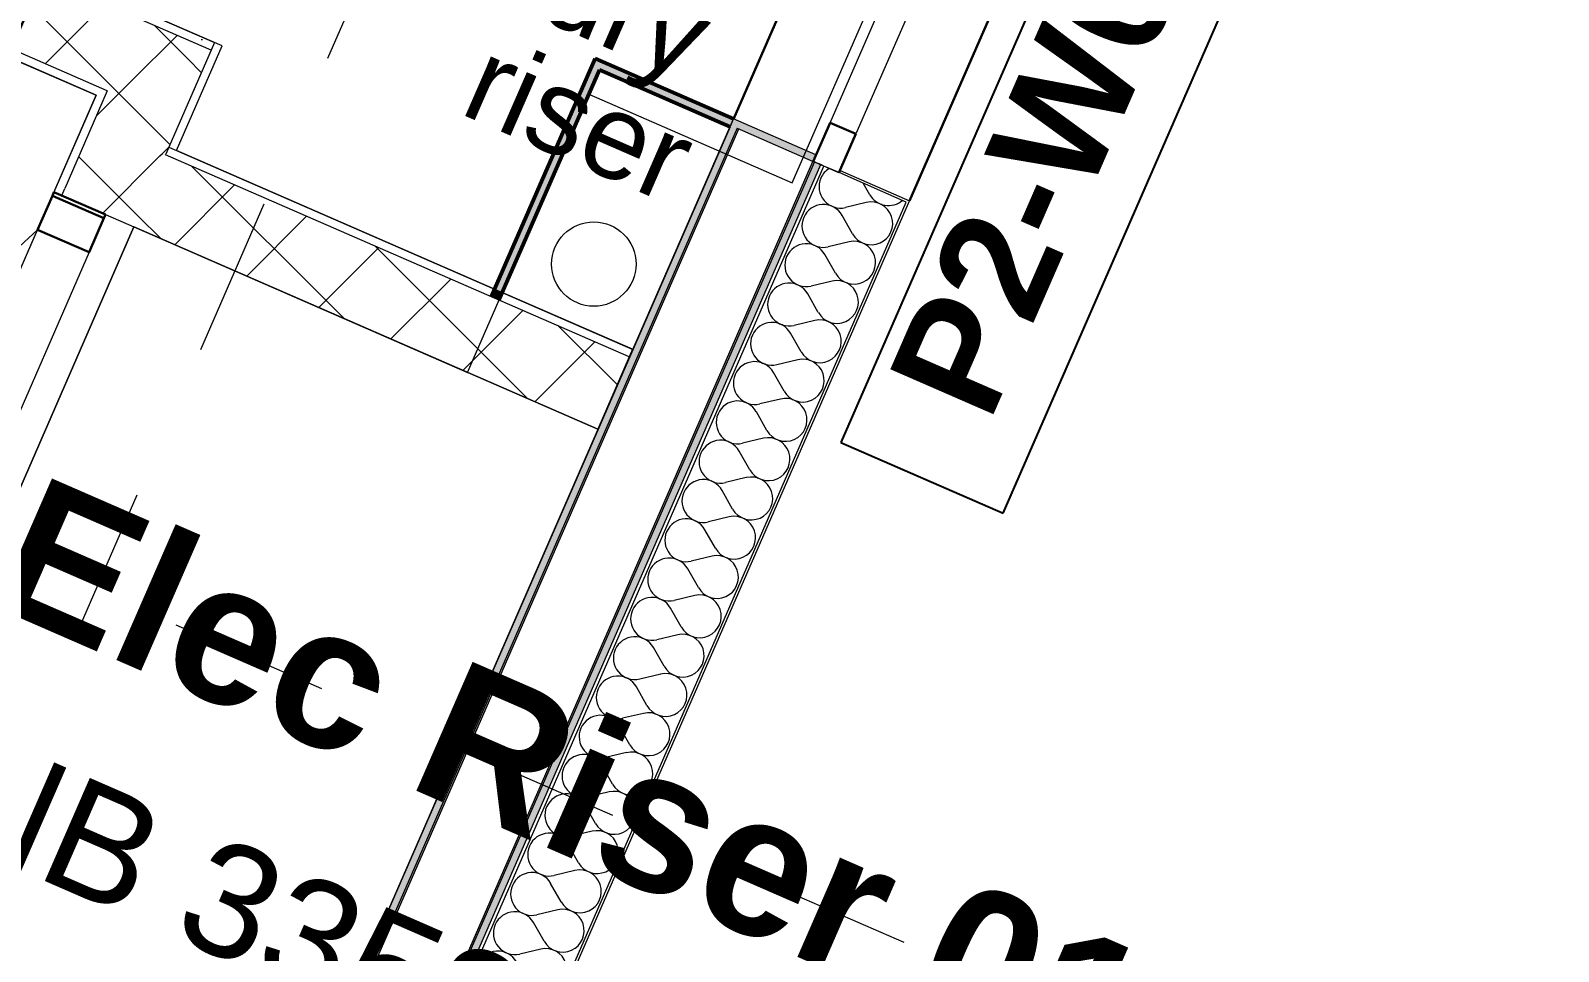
# Model space of a CAD drawing. Header units: millimetres. Extents: x -50172 to 162135, y -142603 to 4572.
# Drawn here: x 17584 to 20299, y -40409 to -38772 of the extents above; entities that cross this region are included whole.
import ezdxf
from ezdxf.enums import TextEntityAlignment as Align

# ---------------------------------------------------------------- set-up
doc = ezdxf.new("R2010")
doc.units = ezdxf.units.MM
doc.header["$MEASUREMENT"] = 0
doc.linetypes.add('Dashed', pattern=[564.444447, 282.222223, -282.222223])
doc.linetypes.add('Double Dashed', pattern=[1093.611073, 529.166651, -211.666656, 141.111112, -211.666656])
for name, color, linetype in [('A-25-M_Wall_Int', 7, 'Continuous'), ('A-95-MC_Marker_Section_P2.Marker', 7, 'Continuous'), ('New_A-05-M_Gross_Int_Circulation', 7, 'Continuous'), ('New_A-05-M_Gross_Int_Plant', 7, 'Continuous'), ('New_A-15-MG_Structural_Grid_Phase_2', 7, 'Continuous'), ('New_A-20-M_Floor_Slab', 7, 'Continuous'), ('New_A-25-M_Wall_Ext', 7, 'Continuous'), ('New_A-25-M_Wall_Int', 7, 'Continuous'), ('New_ArchiCAD Doors', 7, 'Continuous'), ('New_ArchiCAD Window Markers', 7, 'Continuous'), ('New_ArchiCAD Windows', 7, 'Continuous')]:
    doc.layers.add(name, color=color, linetype=linetype)
for name, color, linetype, lineweight in [('A-25-M_Wall_Int_Pen_No__1', 7, 'Continuous', 13), ('A-95-MC_Marker_Section_P2.Marker_Pen_No__1', 7, 'Continuous', 13), ('New_A-20-M_Floor_Slab_Pen_No__89', 8, 'Continuous', 20), ('New_A-20-M_Roof_Pen_No__1', 7, 'Continuous', 13), ('New_A-25-M_Wall_Ext_Pen_No__1', 7, 'Continuous', 13), ('New_A-25-M_Wall_Int_Pen_No__1', 7, 'Continuous', 13), ('New_A-95-P_Text_1_50_GA_Pen_No__1', 7, 'Continuous', 13), ('New_ArchiCAD Doors_Pen_No__1', 7, 'Continuous', 13), ('New_ArchiCAD Window Markers_Pen_No__1', 7, 'Continuous', 13), ('New_ArchiCAD Window Markers_Pen_No__5', 7, 'Continuous', 25), ('New_ArchiCAD Windows_Pen_No__1', 7, 'Continuous', 13), ('New_ArchiCAD Windows_Pen_No__83', 8, 'Continuous', 20), ('New_ArchiCAD Zone Stamps_Pen_No__6', 7, 'Continuous', 35), ('New_ArchiCAD Zone Stamps_Pen_No__9', 7, 'Continuous', 13)]:
    doc.layers.add(name, color=color, linetype=linetype, lineweight=lineweight)
for name, color, linetype, lineweight, true_color in [('A-25-M_Wall_Int_Pen_No__107', 7, 'Continuous', 15, 0xa6a6a6), ('New_A-05-M_Gross_Int_Circulation_Pen_No__74', 7, 'Continuous', 20, 0x606060), ('New_A-05-M_Gross_Int_Plant_Pen_No__74', 7, 'Continuous', 20, 0x606060), ('New_A-15-MG_Structural_Grid_Phase_2_Pen_No__222', 7, 'Continuous', 13, 0x65af33), ('New_A-25-M_Wall_Ext_Pen_No__107', 7, 'Continuous', 15, 0xa6a6a6), ('New_A-25-M_Wall_Int_Pen_No__107', 7, 'Continuous', 15, 0xa6a6a6), ('New_A-25-M_Wall_Int_Pen_No__27', 7, 'Continuous', 50, 0x2a2a2a), ('New_ArchiCAD Doors_Pen_No__43', 7, 'Continuous', 30, 0x444444), ('New_ArchiCAD Doors_Pen_No__63', 7, 'Continuous', 20, 0x606060), ('New_ArchiCAD Windows_Pen_No__23', 7, 'Continuous', 30, 0x2a2a2a), ('New_ArchiCAD Windows_Pen_No__43', 7, 'Continuous', 30, 0x444444)]:
    doc.layers.add(name, color=color, linetype=linetype, lineweight=lineweight, true_color=true_color)
doc.styles.add('GENERATED_STYLE_1', font='')
doc.styles.add('GENERATED_STYLE_3', font='')
doc.styles.add('GENERATED_STYLE_4', font='')
doc.styles.get('GENERATED_STYLE_1').set_extended_font_data('Arial', bold=True)
doc.styles.get('GENERATED_STYLE_3').set_extended_font_data('Arial')
doc.styles.get('GENERATED_STYLE_4').set_extended_font_data('Swis721 BT')
pattern_1 = [(0, (0, 0), (0, 173.2051), [0, -100]), (0, (50, 86.6), (0, 173.2051), [0, -100])]
pattern_2 = [(156.44217, (0, 0), (69.22564, 158.7697), [0, -100]), (156.44217, (-80.45, -59.4), (69.22564, 158.7697), [0, -100])]
pattern_3 = [(45, (0, 0), (-91.92388, 91.92388), []), (135, (0, 0), (91.92388, 91.92388), [])]
pattern_4 = [(156.4404, (0, 0), (69.2305, 158.76755), [0, -100]), (156.4404, (-80.45, -59.4), (69.2305, 158.76755), [0, -100])]
pattern_5 = [(246.4523, (0, 0), (-158.7819, 69.1975), [0, -100]), (246.4523, (59.42, -80.44), (-158.7819, 69.1975), [0, -100])]

# ---------------------------------------------------------------- blocks, each defined once
blk = doc.blocks.new('M&P Kitchen _ Print_INB 3350_4_1', base_point=(15531.6, -42268.2))
at = {"layer": 'New_A-05-M_Gross_Int_Circulation_Pen_No__74', "linetype": 'Continuous'}
for p, q in [((17700.9, -38886.7), (15926.1, -38112.8)), ((16722.9, -41129.5), (17700.9, -38886.7))]:
    blk.add_line(p, q, dxfattribs=at)
at = {"layer": 'New_ArchiCAD Zone Stamps_Pen_No__6'}
for tag, height, style, p in [('ROOM_NAME', 250, 'GENERATED_STYLE_1', (14535.8, -40637.5)), ('zoneNameLine2', 250, 'GENERATED_STYLE_1', (14347.4, -41069.6)), ('ROOM_NUMBER', 200, 'GENERATED_STYLE_3', (14158.9, -41490.3)), ('measuredAreaCode', 200, 'GENERATED_STYLE_3', (14001.9, -41850.5)), ('DUMMY_649', 200, 'GENERATED_STYLE_3', (14309.3, -41984.5)), ('DUMMY_650', 200, 'GENERATED_STYLE_3', (14798.6, -42197.9)), ('DUMMY_651', 133.3, 'GENERATED_STYLE_3', (15077.9, -42304.4))]:
    blk.add_attdef(tag, text='', height=height, rotation=336.4404, dxfattribs=dict(at, style=style)).set_placement(p, align=Align.TOP_LEFT)
blk = doc.blocks.new('Stair 05 lobby_INB 3354_7_1', base_point=(17636.5, -38036.4))
at = {"layer": 'New_A-05-M_Gross_Int_Circulation_Pen_No__74', "linetype": 'Continuous'}
for p, q in [((18835.3, -38924.3), (19446.2, -37523.3)), ((16147.5, -38024), (17910.9, -38792.9)), ((17910.9, -38792.9), (17829.9, -38978.8)), ((18654.7, -39338.4), (18835.3, -38924.3)), ((17829.9, -38978.8), (18654.7, -39338.4))]:
    blk.add_line(p, q, dxfattribs=at)
at = {"layer": 'New_ArchiCAD Zone Stamps_Pen_No__9'}
for tag, height, style, p in [('ROOM_NAME', 250, 'GENERATED_STYLE_1', (17065.3, -36590.9)), ('zoneNameLine2', 250, 'GENERATED_STYLE_1', (16876.9, -37023)), ('ROOM_NUMBER', 200, 'GENERATED_STYLE_3', (16688.4, -37443.7)), ('measuredAreaCode', 200, 'GENERATED_STYLE_3', (16531.4, -37803.8)), ('DUMMY_649', 200, 'GENERATED_STYLE_3', (16838.8, -37937.9)), ('DUMMY_650', 200, 'GENERATED_STYLE_3', (17188.3, -38090.3)), ('DUMMY_651', 133.3, 'GENERATED_STYLE_3', (17467.6, -38196.8))]:
    blk.add_attdef(tag, text='', height=height, rotation=336.4404, dxfattribs=dict(at, style=style)).set_placement(p, align=Align.TOP_LEFT)
blk = doc.blocks.new('Elec Riser 01_INB 3353_9_1', base_point=(18214.3, -40765.2))
at = {"layer": 'New_A-05-M_Gross_Int_Plant_Pen_No__74', "linetype": 'Continuous'}
for p, q in [((17767.9, -39120.9), (16926.9, -41049.4)), ((18592, -39480.2), (17767.9, -39120.9)), ((17751.8, -41409.1), (18624.3, -39408.2)), ((18623.5, -39407.8), (18592, -39480.2)), ((18624.3, -39408.2), (18623.5, -39407.8))]:
    blk.add_line(p, q, dxfattribs=at)
at = {"layer": 'New_ArchiCAD Zone Stamps_Pen_No__9'}
for tag, height, style, p in [('ROOM_NAME', 250, 'GENERATED_STYLE_1', (17600.9, -39558.5)), ('ROOM_NUMBER', 200, 'GENERATED_STYLE_3', (17412.5, -39979.2)), ('measuredAreaCode', 200, 'GENERATED_STYLE_3', (17255.5, -40339.3)), ('DUMMY_649', 200, 'GENERATED_STYLE_3', (17562.9, -40473.3)), ('DUMMY_650', 200, 'GENERATED_STYLE_3', (17912.4, -40625.7)), ('DUMMY_651', 133.3, 'GENERATED_STYLE_3', (18191.7, -40732.3))]:
    blk.add_attdef(tag, text='', height=height, rotation=336.4404, dxfattribs=dict(at, style=style)).set_placement(p, align=Align.TOP_LEFT)
blk = doc.blocks.new('Slab_1_1', base_point=(-21949.4, -20986.7))
at = {"layer": 'New_A-20-M_Floor_Slab_Pen_No__89', "linetype": 'Continuous', "flags": 128}
blk.add_lwpolyline([(-4347.2, -46496.1), (12486.7, -53836.5), (17939.8, -41330.7), (16985.7, -40914.7), (17767.9, -39120.8), (18360.6, -39379.3), (18576.1, -38885), (18937.5, -39042.6), (20222.1, -36096.6), (17371, -34853.4), (19341.1, -30335.3), (2041.7, -22791.9)], dxfattribs=at)
blk = doc.blocks.new('*X239')
at = {"layer": 'New_A-25-M_Wall_Ext_Pen_No__107', "linetype": 'Continuous'}
for p, q in [((19075.4, -39063.5), (19063.8, -39043.1)), ((19069.3, -39077.5), (19032.2, -39086.2)), ((19044.9, -39133.3), (19026.1, -39100.2)), ((19038.9, -39147.3), (19001.8, -39156.1)), ((19014.5, -39203.2), (18995.7, -39170)), ((19008.4, -39217.1), (18971.3, -39225.9)), ((18984, -39273), (18965.2, -39239.9)), ((18953.6, -39342.8), (18934.8, -39309.7)), ((18977.9, -39287), (18940.9, -39295.7)), ((18947.5, -39356.8), (18910.4, -39365.6)), ((18923.1, -39412.7), (18904.3, -39379.6)), ((18917, -39426.7), (18880, -39435.4)), ((18892.7, -39482.5), (18873.9, -39449.4)), ((18886.6, -39496.5), (18849.5, -39505.3)), ((18862.2, -39552.4), (18843.4, -39519.2)), ((18856.1, -39566.3), (18819.1, -39575.1)), ((18831.8, -39622.2), (18813, -39589.1)), ((18825.7, -39636.2), (18788.6, -39644.9)), ((18801.3, -39692), (18782.5, -39658.9)), ((18795.2, -39706), (18758.2, -39714.8)), ((18770.9, -39761.9), (18752.1, -39728.7)), ((18740.4, -39831.7), (18721.6, -39798.6)), ((18764.8, -39775.8), (18727.7, -39784.6)), ((18734.3, -39845.7), (18697.2, -39854.5)), ((18710, -39901.6), (18691.2, -39868.4)), ((18703.9, -39915.5), (18666.8, -39924.3)), ((18679.5, -39971.4), (18660.7, -39938.3)), ((18673.4, -39985.4), (18636.3, -39994.1)), ((18649, -40041.2), (18630.2, -40008.1)), ((18643, -40055.2), (18605.9, -40064)), ((18618.6, -40111.1), (18599.8, -40077.9)), ((18612.5, -40125), (18575.4, -40133.8)), ((18588.1, -40180.9), (18569.3, -40147.8)), ((18582.1, -40194.9), (18545, -40203.7)), ((18557.7, -40250.8), (18538.9, -40217.6)), ((18527.2, -40320.6), (18508.4, -40287.5)), ((18551.6, -40264.7), (18514.5, -40273.5)), ((18521.1, -40334.6), (18484.1, -40343.3)), ((18496.8, -40390.4), (18478, -40357.3)), ((18490.7, -40404.4), (18453.6, -40413.2))]:
    blk.add_line(p, q, dxfattribs=at)
for centre, start, end in [((19023.5, -39049.2), 156.4404, 283.3103), ((19023.5, -39049.2), 121.7898, 156.4404), ((19108.5, -39044.7), 209.5705, 310.8821), ((18993, -39119), 29.5705, 156.4404), ((19078.1, -39114.5), 209.5705, 103.3103), ((18993, -39119), 156.4404, 283.3103), ((19047.6, -39184.4), 209.5705, 103.3103), ((18962.6, -39188.8), 156.4404, 283.3103), ((18962.6, -39188.8), 29.5705, 156.4404), ((18932.1, -39258.7), 29.5705, 156.4404), ((19017.2, -39254.2), 209.5705, 103.3103), ((18932.1, -39258.7), 156.4404, 283.3103), ((18901.7, -39328.5), 29.5705, 156.4404), ((18986.7, -39324), 209.5705, 103.3103), ((18901.7, -39328.5), 156.4404, 283.3103), ((18871.2, -39398.3), 29.5705, 156.4404), ((18956.3, -39393.9), 209.5705, 103.3103), ((18871.2, -39398.3), 156.4404, 283.3103), ((18840.7, -39468.2), 29.5705, 156.4404), ((18925.8, -39463.7), 209.5705, 103.3103), ((18840.7, -39468.2), 156.4404, 283.3103), ((18810.3, -39538), 29.5705, 156.4404), ((18895.4, -39533.6), 209.5705, 103.3103), ((18810.3, -39538), 156.4404, 283.3103), ((18779.8, -39607.9), 29.5705, 156.4404), ((18864.9, -39603.4), 209.5705, 103.3103), ((18779.8, -39607.9), 156.4404, 283.3103), ((18834.4, -39673.2), 209.5705, 103.3103), ((18749.4, -39677.7), 156.4404, 283.3103), ((18749.4, -39677.7), 29.5705, 156.4404), ((18718.9, -39747.5), 29.5705, 156.4404), ((18804, -39743.1), 209.5705, 103.3103), ((18718.9, -39747.5), 156.4404, 283.3103), ((18688.5, -39817.4), 29.5705, 156.4404), ((18773.5, -39812.9), 209.5705, 103.3103), ((18688.5, -39817.4), 156.4404, 283.3103), ((18658, -39887.2), 29.5705, 156.4404), ((18743.1, -39882.8), 209.5705, 103.3103), ((18658, -39887.2), 156.4404, 283.3103), ((18627.6, -39957.1), 29.5705, 156.4404), ((18712.6, -39952.6), 209.5705, 103.3103), ((18627.6, -39957.1), 156.4404, 283.3103), ((18597.1, -40026.9), 29.5705, 156.4404), ((18682.2, -40022.4), 209.5705, 103.3103), ((18597.1, -40026.9), 156.4404, 283.3103), ((18566.7, -40096.7), 29.5705, 156.4404), ((18651.7, -40092.3), 209.5705, 103.3103), ((18566.7, -40096.7), 156.4404, 283.3103), ((18621.3, -40162.1), 209.5705, 103.3103), ((18536.2, -40166.6), 156.4404, 283.3103), ((18536.2, -40166.6), 29.5705, 156.4404), ((18505.8, -40236.4), 29.5705, 156.4404), ((18590.8, -40232), 209.5705, 103.3103), ((18505.8, -40236.4), 156.4404, 283.3103), ((18475.3, -40306.3), 29.5705, 156.4404), ((18560.4, -40301.8), 209.5705, 103.3103), ((18475.3, -40306.3), 156.4404, 283.3103), ((18444.8, -40376.1), 29.5705, 156.4404), ((18529.9, -40371.6), 209.5705, 103.3103), ((18444.8, -40376.1), 156.4404, 283.3103), ((18414.4, -40445.9), 29.5705, 156.4404), ((18499.5, -40441.5), 209.5705, 103.3103)]:
    blk.add_arc(centre, 38.1, start, end, dxfattribs=at)
blk = doc.blocks.new('Window 19')
at = {"layer": 'New_ArchiCAD Windows_Pen_No__1', "linetype": 'Continuous'}
for p, q in [((-400, 0), (-400, -29.5)), ((400, 0), (400, -29.5)), ((-400, -29.5), (-400, -35.5)), ((-400, -35.5), (-400, -47.5)), ((-400, -47.5), (-400, -50)), ((400, -29.5), (400, -35.5)), ((400, -35.5), (400, -47.5)), ((400, -47.5), (400, -50))]:
    blk.add_line(p, q, dxfattribs=at)
at = {"layer": 'New_ArchiCAD Windows_Pen_No__23', "linetype": 'Continuous'}
for p, q in [((-395.5, 135), (395.5, 135)), ((-387.5, -210), (387.5, -210))]:
    blk.add_line(p, q, dxfattribs=at)
at = {"layer": 'New_ArchiCAD Windows_Pen_No__43', "linetype": 'Continuous'}
for p, q in [((-400, 0), (-325, 0)), ((-325, 0), (-325, -50)), ((325, -50), (325, 0)), ((325, 0), (400, 0)), ((-325, -50), (-400, -50)), ((400, -50), (325, -50))]:
    blk.add_line(p, q, dxfattribs=at)
at = {"layer": 'New_ArchiCAD Windows_Pen_No__83', "linetype": 'Continuous'}
for p, q in [((-325, 0), (325, 0)), ((325, -50), (-325, -50))]:
    blk.add_line(p, q, dxfattribs=at)
blk = doc.blocks.new('Window Stamp 18_4')
at = {"layer": 'New_ArchiCAD Window Markers_Pen_No__5', "linetype": 'Continuous'}
for p, q in [((838.5, -405), (-838.5, -405)), ((-838.5, -405), (-838.5, -719.3)), ((-838.5, -719.3), (838.5, -719.3)), ((-838.5, -719.3), (838.5, -719.3))]:
    blk.add_line(p, q, dxfattribs=at)
at = {"layer": 'New_ArchiCAD Window Markers_Pen_No__1', "style": 'GENERATED_STYLE_1'}
blk.add_attdef('AC_WIDO_ID', text='', height=200, dxfattribs=at).set_placement((-762.3, -654.1), align=Align.BOTTOM_LEFT)
blk = doc.blocks.new('Wall_4_1', base_point=(12413.8, -53650.9))
at = {"layer": 'New_A-25-M_Wall_Ext_Pen_No__107', "linetype": 'Continuous'}
for points in [[(18833.3, -38928.9), (18828.3, -38940.4), (18839.7, -38945.4), (18974.9, -39004.4), (18979.9, -38992.9)], [(17644.8, -41654.4), (17656.3, -41659.4), (18839.7, -38945.4), (18828.3, -38940.4)], [(18977.2, -39005.4), (17793.8, -41719.3), (17804.8, -41724.1), (18988.2, -39010.1)]]:
    blk.add_hatch(color=256, dxfattribs=at).paths.add_polyline_path(points)
at = {"layer": 'New_A-25-M_Wall_Ext_Pen_No__107', "linetype": 'Continuous', "lineweight": 0, "true_color": 0x535353}
for points in [[(18839.7, -38945.4), (17656.3, -41659.4), (17659, -41660.6), (18842.5, -38946.6)], [(17791, -41718.1), (17791.5, -41718.3), (17793.8, -41719.3), (18977.2, -39005.4), (18974.9, -39004.4), (18974.5, -39004.2)]]:
    blk.add_hatch(color=251, dxfattribs=at).paths.add_polyline_path(points)
at = {"layer": 'New_A-25-M_Wall_Ext_Pen_No__107', "linetype": 'Continuous'}
h = blk.add_hatch(dxfattribs=at)
h.set_pattern_fill('Plaster_0001', color=256, style=0, pattern_type=2)
h.set_pattern_definition(pattern_1)
h.paths.add_polyline_path([(19144.5, -39078.3), (19146.3, -39074.2), (19022.6, -39020.2), (19020.8, -39024.3), (19140.4, -39076.5)])
h = blk.add_hatch(dxfattribs=at)
h.set_pattern_fill('Plaster_0001', color=256, style=0, pattern_type=2)
h.set_pattern_definition(pattern_1)
h.paths.add_polyline_path([(17956.9, -41790.5), (17961.1, -41792.3), (19144.5, -39078.3), (19140.4, -39076.5)])
at = {"layer": 'New_A-25-M_Wall_Ext_Pen_No__1', "linetype": 'Continuous'}
for p, q in [((18828.3, -38940.4), (18833.3, -38928.9)), ((18979.9, -38992.9), (18833.3, -38928.9)), ((18839.7, -38945.4), (17656.3, -41659.4)), ((17659, -41660.6), (18842.5, -38946.6)), ((18839.7, -38945.4), (18974.9, -39004.4)), ((17791, -41718.1), (18974.5, -39004.2)), ((17793.8, -41719.3), (18977.2, -39005.4)), ((17804.8, -41724.1), (18988.2, -39010.1)), ((17810.3, -41726.5), (18993.7, -39012.5)), ((18974.9, -39004.4), (18979.9, -38992.9)), ((18977.2, -39005.4), (18974.9, -39004.4)), ((18988.2, -39010.1), (18977.2, -39005.4)), ((18993.7, -39012.5), (18988.2, -39010.1)), ((19020.8, -39024.3), (18993.7, -39012.5)), ((19020.8, -39024.3), (19022.6, -39020.2)), ((19140.4, -39076.5), (19020.8, -39024.3)), ((19022.6, -39020.2), (19146.3, -39074.2)), ((17956.9, -41790.5), (19140.4, -39076.5)), ((19144.5, -39078.3), (19146.3, -39074.2))]:
    blk.add_line(p, q, dxfattribs=at)
at = {"layer": 'New_A-25-M_Wall_Ext_Pen_No__1', "linetype": 'Continuous', "flags": 128}
for points in [[(18827.3, -38942.7), (17644.8, -41654.4)], [(17961.1, -41792.3), (19144.5, -39078.3)]]:
    blk.add_lwpolyline(points, dxfattribs=at)
at = {"layer": 'New_A-25-M_Wall_Ext', "color": 250, "lineweight": 50, "true_color": 0x2a2a2a}
blk.add_blockref('*X239', (0, 0), dxfattribs=at)
at = {"layer": 'New_ArchiCAD Window Markers'}
ref = blk.add_blockref('Window Stamp 18_4', (18988.1, -38573.7), dxfattribs=dict(at, rotation=66.44041158399308))
ref.add_attrib('AC_WIDO_ID', 'P2-W03.030', dxfattribs={"layer": 'New_ArchiCAD Window Markers_Pen_No__1', "color": 7, "height": 200, "rotation": 66.4404, "style": 'GENERATED_STYLE_1'}).set_placement((19342.8, -39494.8), align=Align.BOTTOM_LEFT)
at = {"layer": 'New_ArchiCAD Windows', "color": 251, "linetype": 'Continuous', "lineweight": 20, "true_color": 0x606060, "zscale": 1000, "rotation": 246.4404115839931}
blk.add_blockref('Window 19', (19180.6, -38657.7), dxfattribs=at)
blk = doc.blocks.new('Double Door Asymmetric 19_3')
at = {"layer": 'New_ArchiCAD Doors_Pen_No__1', "linetype": 'Continuous'}
for p, q in [((-755, -15), (-755, 0)), ((755, -15), (755, 0)), ((-755, -155), (-755, -15)), ((755, -155), (755, -15)), ((-755, -170), (-755, -155)), ((755, -170), (755, -155))]:
    blk.add_line(p, q, dxfattribs=at)
at = {"layer": 'New_ArchiCAD Doors_Pen_No__43', "linetype": 'Continuous'}
for p, q in [((-748, 0), (-755, 0)), ((-755, 0), (-755, -170)), ((-682, 0), (-748, 0)), ((-748, 0), (-748, -170)), ((-682, -170), (-682, 0)), ((748, 0), (682, 0)), ((682, 0), (682, -170)), ((748, 0), (755, 0)), ((748, -170), (748, 0)), ((755, 0), (755, -170)), ((-748, -170), (-755, -170)), ((-748, -170), (-682, -170)), ((682, -170), (748, -170)), ((748, -170), (755, -170))]:
    blk.add_line(p, q, dxfattribs=at)
at = {"layer": 'New_ArchiCAD Doors_Pen_No__63', "linetype": 'Continuous'}
for p, q in [((682, 0), (682, 934)), ((-682, 0), (-682, 430))]:
    blk.add_line(p, q, dxfattribs=at)
for centre, radius, start, end in [((682, 0), 934, 90, 180), ((-682, 0), 430, 0, 90)]:
    blk.add_arc(centre, radius, start, end, dxfattribs=at)
blk = doc.blocks.new('Wall_46_1', base_point=(17856.7, -38954.7))
at = {"layer": 'New_A-25-M_Wall_Int_Pen_No__107', "linetype": 'Continuous'}
h = blk.add_hatch(dxfattribs=at)
h.set_pattern_fill('Concrete_Block_0001', color=256, style=0, pattern_type=2)
h.set_pattern_definition(pattern_3)
h.paths.add_polyline_path([(17549.9, -38804.5), (17720.6, -38879), (17904.9, -38806.6), (17605.9, -38676.2)])
h = blk.add_hatch(dxfattribs=at)
h.set_pattern_fill('Plaster_0001', color=256, style=0, pattern_type=2)
h.set_pattern_definition(pattern_2)
h.paths.add_polyline_path([(17611.9, -38662.5), (17605.9, -38676.2), (17904.9, -38806.6), (17924.6, -38798.8)])
h = blk.add_hatch(dxfattribs=at)
h.set_pattern_fill('Plaster_0001', color=256, style=0, pattern_type=2)
h.set_pattern_definition(pattern_2)
h.paths.add_polyline_path([(17543.9, -38818.3), (17700.9, -38886.7), (17720.6, -38879), (17549.9, -38804.5)])
at = {"layer": 'New_A-25-M_Wall_Int_Pen_No__1', "linetype": 'Continuous'}
for p, q in [((17904.9, -38806.6), (17605.9, -38676.2)), ((17720.6, -38879), (17549.9, -38804.5))]:
    blk.add_line(p, q, dxfattribs=at)
at = {"layer": 'New_A-25-M_Wall_Int_Pen_No__1', "linetype": 'Continuous', "flags": 128}
for points in [[(17924.6, -38798.8), (17611.9, -38662.5)], [(17543.9, -38818.3), (17700.9, -38886.7)]]:
    blk.add_lwpolyline(points, dxfattribs=at)
at = {"layer": 'New_ArchiCAD Doors', "color": 251, "linetype": 'Continuous', "lineweight": 20, "true_color": 0x606060, "xscale": -1, "zscale": 1000, "rotation": 336.4421741458405}
blk.add_blockref('Double Door Asymmetric 19_3', (16919.8, -38360.7), dxfattribs=at)
blk = doc.blocks.new('Double Door 19_2')
at = {"layer": 'New_ArchiCAD Doors_Pen_No__1', "linetype": 'Continuous'}
for p, q in [((-887.5, -15), (-887.5, 0)), ((887.5, -15), (887.5, 0)), ((-887.5, -18), (-887.5, -15)), ((-887.5, -38), (-887.5, -18)), ((887.5, -18), (887.5, -15)), ((887.5, -38), (887.5, -18)), ((-887.5, -63), (-887.5, -38)), ((887.5, -63), (887.5, -38)), ((-887.5, -82), (-887.5, -63)), ((887.5, -82), (887.5, -63)), ((-887.5, -85), (-887.5, -82)), ((-887.5, -100), (-887.5, -85)), ((887.5, -85), (887.5, -82)), ((887.5, -100), (887.5, -85))]:
    blk.add_line(p, q, dxfattribs=at)
at = {"layer": 'New_ArchiCAD Doors_Pen_No__43', "linetype": 'Continuous'}
for p, q in [((-880.5, 0), (-887.5, 0)), ((-887.5, 0), (-887.5, -100)), ((-814.5, 0), (-880.5, 0)), ((-880.5, 0), (-880.5, -100)), ((-814.5, -100), (-814.5, 0)), ((880.5, 0), (814.5, 0)), ((814.5, 0), (814.5, -100)), ((880.5, 0), (887.5, 0)), ((880.5, -100), (880.5, 0)), ((887.5, 0), (887.5, -100)), ((-880.5, -100), (-887.5, -100)), ((-880.5, -100), (-814.5, -100)), ((814.5, -100), (880.5, -100)), ((880.5, -100), (887.5, -100))]:
    blk.add_line(p, q, dxfattribs=at)
at = {"layer": 'New_ArchiCAD Doors_Pen_No__63', "linetype": 'Continuous'}
for p, q in [((-814.5, 0), (-69.3, 328.8)), ((814.5, 0), (69.3, 328.8)), ((814.5, 0), (-814.5, 0)), ((-814.5, -100), (814.5, -100))]:
    blk.add_line(p, q, dxfattribs=at)
for centre, start, end in [((-814.5, 0), 0, 23.8122), ((814.5, 0), 156.1878, 180)]:
    blk.add_arc(centre, 814.5, start, end, dxfattribs=at)
blk = doc.blocks.new('Wall_50_1', base_point=(16876.5, -41027.4))
at = {"layer": 'New_A-25-M_Wall_Int_Pen_No__1', "linetype": 'Continuous'}
for p, q in [((17639.6, -39064.9), (17625.8, -39058.9)), ((17642.3, -39066.1), (17639.6, -39064.9)), ((17660.7, -39074.1), (17642.3, -39066.1)), ((17683.6, -39084.1), (17660.7, -39074.1)), ((17701, -39091.7), (17683.6, -39084.1)), ((17703.7, -39092.9), (17701, -39091.7)), ((17717.5, -39098.9), (17703.7, -39092.9))]:
    blk.add_line(p, q, dxfattribs=at)
at = {"layer": 'New_ArchiCAD Doors', "color": 251, "linetype": 'Continuous', "lineweight": 20, "true_color": 0x606060, "xscale": -1, "zscale": 1000, "rotation": 66.44021548010863}
blk.add_blockref('Double Door 19_2', (17271.1, -39872.4), dxfattribs=at)
blk = doc.blocks.new('Wall_125_1', base_point=(17781.7, -39126.9))
at = {"layer": 'A-25-M_Wall_Int_Pen_No__107', "linetype": 'Continuous'}
h = blk.add_hatch(dxfattribs=at)
h.set_pattern_fill('Plaster_0001', color=256, style=0, pattern_type=2)
h.set_pattern_definition(pattern_5)
h.paths.add_polyline_path([(17823.9, -38992.5), (17837.6, -38998.5), (17843.6, -38984.8), (17824.4, -38991.3)])
h = blk.add_hatch(dxfattribs=at)
h.set_pattern_fill('Concrete_Block_0001', color=256, style=0, pattern_type=2)
h.set_pattern_definition(pattern_3)
h.paths.add_polyline_path([(17639.6, -39064.9), (17767.9, -39120.9), (17823.9, -38992.5), (17822.5, -38991.9), (17645.1, -39052.4)])
h = blk.add_hatch(dxfattribs=at)
h.set_pattern_fill('Concrete_Block_0001', color=256, style=0, pattern_type=2)
h.set_pattern_definition(pattern_3)
h.paths.add_polyline_path([(17824.4, -38991.3), (17822.5, -38991.9), (17823.9, -38992.5)])
h = blk.add_hatch(dxfattribs=at)
h.set_pattern_fill('Plaster_0001', color=256, style=0, pattern_type=2)
h.set_pattern_definition(pattern_5)
h.paths.add_polyline_path([(17625.9, -39058.9), (17639.6, -39064.9), (17645.1, -39052.4)])
at = {"layer": 'New_A-25-M_Wall_Int_Pen_No__107', "linetype": 'Continuous'}
h = blk.add_hatch(dxfattribs=at)
h.set_pattern_fill('Plaster_0001', color=256, style=0, pattern_type=2)
h.set_pattern_definition(pattern_4)
h.paths.add_polyline_path([(17837.6, -38998.5), (18402.8, -39245), (18408.8, -39231.2), (17843.6, -38984.8)])
h = blk.add_hatch(dxfattribs=at)
h.set_pattern_fill('Concrete_Block_0001', color=256, style=0, pattern_type=2)
h.set_pattern_definition(pattern_3)
h.paths.add_polyline_path([(17767.9, -39120.9), (18592, -39480.2), (18647.9, -39351.9), (17823.9, -38992.5)])
blk.add_hatch(color=256, dxfattribs=at).paths.add_polyline_path([(18402.8, -39245), (18416.5, -39251), (18422.5, -39237.2), (18408.8, -39231.2)])
h = blk.add_hatch(dxfattribs=at)
h.set_pattern_fill('Plaster_0001', color=256, style=0, pattern_type=2)
h.set_pattern_definition(pattern_4)
h.paths.add_polyline_path([(18416.5, -39251), (18647.9, -39351.9), (18653.9, -39338.1), (18422.5, -39237.2)])
at = {"layer": 'A-25-M_Wall_Int_Pen_No__1', "linetype": 'Continuous'}
for p, q in [((17823.9, -38992.5), (17824.4, -38991.3)), ((17639.6, -39064.9), (17645.1, -39052.4))]:
    blk.add_line(p, q, dxfattribs=at)
at = {"layer": 'New_A-25-M_Wall_Int_Pen_No__1', "linetype": 'Continuous'}
blk.add_line((18647.9, -39351.9), (17823.9, -38992.5), dxfattribs=at)
at = {"layer": 'New_A-25-M_Wall_Int_Pen_No__1', "linetype": 'Continuous', "flags": 128}
for points in [[(18408.8, -39231.2), (17843.6, -38984.8)], [(17625.9, -39058.9), (17639.6, -39064.9)], [(17639.6, -39064.9), (17767.9, -39120.9)], [(17767.9, -39120.9), (18592, -39480.2)], [(18653.9, -39338.1), (18422.5, -39237.2)], [(18653.9, -39338.1), (18647.9, -39351.9)], [(18647.9, -39351.9), (18592, -39480.2)]]:
    blk.add_lwpolyline(points, dxfattribs=at)
at = {"layer": 'New_A-25-M_Wall_Int_Pen_No__27', "linetype": 'Continuous'}
for p, q in [((18408.8, -39231.2), (18402.8, -39245)), ((18416.5, -39251), (18422.5, -39237.2))]:
    blk.add_line(p, q, dxfattribs=at)
blk = doc.blocks.new('Wall_201_1', base_point=(18360.6, -39379.3))
at = {"layer": 'New_A-25-M_Wall_Int_Pen_No__107', "linetype": 'Continuous'}
blk.add_hatch(color=256, dxfattribs=at).paths.add_polyline_path([(18422.5, -39237.2), (18595.1, -38841.5), (18587.4, -38821.7), (18408.8, -39231.2)])
at = {"layer": 'New_A-25-M_Wall_Int_Pen_No__27', "linetype": 'Continuous', "flags": 128}
for points in [[(18587.4, -38821.7), (18408.8, -39231.2)], [(18422.5, -39237.2), (18595.1, -38841.5)]]:
    blk.add_lwpolyline(points, dxfattribs=at)
blk = doc.blocks.new('Wall_202_1', base_point=(18595.1, -38841.5))
at = {"layer": 'New_A-25-M_Wall_Int_Pen_No__107', "linetype": 'Continuous'}
blk.add_hatch(color=256, dxfattribs=at).paths.add_polyline_path([(18595.1, -38841.5), (18827.3, -38942.7), (18833.3, -38928.9), (18587.4, -38821.7)])
at = {"layer": 'New_A-25-M_Wall_Int_Pen_No__27', "linetype": 'Continuous', "flags": 128}
for points in [[(18833.3, -38928.9), (18587.4, -38821.7)], [(18595.1, -38841.5), (18827.3, -38942.7)]]:
    blk.add_lwpolyline(points, dxfattribs=at)
blk = doc.blocks.new('Wall_239_1', base_point=(17856.7, -38954.7))
at = {"layer": 'A-25-M_Wall_Int_Pen_No__107', "linetype": 'Continuous'}
h = blk.add_hatch(dxfattribs=at)
h.set_pattern_fill('Concrete_Block_0001', color=256, style=0, pattern_type=2)
h.set_pattern_definition(pattern_3)
h.paths.add_polyline_path([(17822.5, -38991.9), (17824.4, -38991.3), (17904.9, -38806.6), (17720.6, -38879), (17695.5, -38936.6)])
h = blk.add_hatch(dxfattribs=at)
h.set_pattern_fill('Plaster_0001', color=256, style=0, pattern_type=2)
h.set_pattern_definition(pattern_5)
h.paths.add_polyline_path([(17843.6, -38984.8), (17924.6, -38798.8), (17904.9, -38806.6), (17829.9, -38978.8)])
h = blk.add_hatch(dxfattribs=at)
h.set_pattern_fill('Plaster_0001', color=256, style=0, pattern_type=2)
h.set_pattern_definition(pattern_5)
h.paths.add_polyline_path([(17700.9, -38886.7), (17625.9, -39058.9), (17645.1, -39052.4), (17720.6, -38879)])
h = blk.add_hatch(dxfattribs=at)
h.set_pattern_fill('Concrete_Block_0001', color=256, style=0, pattern_type=2)
h.set_pattern_definition(pattern_3)
h.paths.add_polyline_path([(17695.5, -38936.6), (17645.1, -39052.4), (17822.5, -38991.9)])
h = blk.add_hatch(dxfattribs=at)
h.set_pattern_fill('Plaster_0001', color=256, style=0, pattern_type=2)
h.set_pattern_definition(pattern_5)
h.paths.add_polyline_path([(17829.9, -38978.8), (17824.4, -38991.3), (17843.6, -38984.8)])
at = {"layer": 'A-25-M_Wall_Int_Pen_No__1', "linetype": 'Continuous'}
for p, q in [((17904.9, -38806.6), (17829.9, -38978.8)), ((17720.6, -38879), (17695.5, -38936.6)), ((17695.5, -38936.6), (17645.1, -39052.4)), ((17829.9, -38978.8), (17824.4, -38991.3))]:
    blk.add_line(p, q, dxfattribs=at)
at = {"layer": 'A-25-M_Wall_Int_Pen_No__1', "linetype": 'Continuous', "flags": 128}
for points in [[(17843.6, -38984.8), (17924.6, -38798.8)], [(17700.9, -38886.7), (17625.9, -39058.9)]]:
    blk.add_lwpolyline(points, dxfattribs=at)
blk = doc.blocks.new('Standard grid marker_33')
at = {"layer": 'New_A-15-MG_Structural_Grid_Phase_2_Pen_No__222', "linetype": 'Double Dashed'}
blk.add_line((7182, 0), (20268.4, 0), dxfattribs=at)
at = {"layer": 'New_A-15-MG_Structural_Grid_Phase_2_Pen_No__222', "style": 'GENERATED_STYLE_4'}
for tag, p in [('AC_MarkerText_1_0', (-500, 36.5)), ('AC_MarkerText_1_1', (27950.4, 36.5))]:
    blk.add_attdef(tag, text='', height=350, rotation=270, dxfattribs=at).set_placement(p, align=Align.MIDDLE_CENTER)
blk = doc.blocks.new('Cutting Plane_2_1', base_point=(21934.2, -30055.5))
at = {"layer": 'A-95-MC_Marker_Section_P2.Marker_Pen_No__1', "linetype": 'Dashed'}
blk.add_line((21834.3, -30284.7), (9757.7, -57980.2), dxfattribs=at)
blk = doc.blocks.new('Cutting Plane_3_1', base_point=(-25330.5, -21002.6))
at = {"layer": 'A-95-MC_Marker_Section_P2.Marker_Pen_No__1', "linetype": 'Dashed'}
blk.add_line((-25101.3, -21102.5), (22391.9, -41811.9), dxfattribs=at)

msp = doc.modelspace()

# ---------------------------------------------------------------- linework, layer by layer
at = {"layer": 'New_A-20-M_Roof_Pen_No__1', "linetype": 'Continuous'}
msp.add_circle((18585.1, -39186.8), 75, dxfattribs=at)

# ---------------------------------------------------------------- block references
at = {"layer": 'A-25-M_Wall_Int', "color": 250, "lineweight": 50, "true_color": 0x2a2a2a}
msp.add_blockref('Wall_239_1', (17856.7, -38954.7), dxfattribs=at)
at = {"layer": 'A-95-MC_Marker_Section_P2.Marker'}
for name, p in [('Cutting Plane_3_1', (-25330.5, -21002.6)), ('Cutting Plane_2_1', (21934.2, -30055.5))]:
    msp.add_blockref(name, p, dxfattribs=at)
at = {"layer": 'New_A-05-M_Gross_Int_Circulation', "linetype": 'Continuous'}
for name, p in [('M&P Kitchen _ Print_INB 3350_4_1', (15531.6, -42268.2)), ('Stair 05 lobby_INB 3354_7_1', (17636.5, -38036.4))]:
    msp.add_blockref(name, p, dxfattribs=at)
at = {"layer": 'New_A-05-M_Gross_Int_Plant', "linetype": 'Continuous'}
ref = msp.add_blockref('Elec Riser 01_INB 3353_9_1', (18214.3, -40765.2), dxfattribs=at)
ref.add_attrib('ROOM_NAME', 'Elec Riser 01', dxfattribs={"layer": 'New_ArchiCAD Zone Stamps_Pen_No__9', "color": 7, "height": 250, "rotation": 336.4404, "style": 'GENERATED_STYLE_1'}).set_placement((17600.9, -39558.5), align=Align.TOP_LEFT)
ref.add_attrib('ROOM_NUMBER', 'INB 3353', dxfattribs={"layer": 'New_ArchiCAD Zone Stamps_Pen_No__9', "color": 7, "height": 200, "rotation": 336.4404, "style": 'GENERATED_STYLE_3'}).set_placement((17412.5, -39979.2), align=Align.TOP_LEFT)
at = {"layer": 'New_A-15-MG_Structural_Grid_Phase_2', "color": 8, "linetype": 'Continuous', "lineweight": 15, "zscale": 1000, "rotation": 66.44041158399293}
msp.add_blockref('Standard grid marker_33', (12025.6, -54541), dxfattribs=at)
at = {"layer": 'New_A-20-M_Floor_Slab', "color": 8, "linetype": 'Continuous', "lineweight": 20}
msp.add_blockref('Slab_1_1', (-21949.4, -20986.7), dxfattribs=at)
at = {"layer": 'New_A-25-M_Wall_Ext', "color": 250, "lineweight": 50, "true_color": 0x2a2a2a}
msp.add_blockref('Wall_4_1', (12413.8, -53650.9), dxfattribs=at)
at = {"layer": 'New_A-25-M_Wall_Int', "color": 250, "lineweight": 50, "true_color": 0x2a2a2a}
for name, p in [('Wall_46_1', (17856.7, -38954.7)), ('Wall_201_1', (18360.6, -39379.3)), ('Wall_202_1', (18595.1, -38841.5)), ('Wall_50_1', (16876.5, -41027.4)), ('Wall_125_1', (17781.7, -39126.9))]:
    msp.add_blockref(name, p, dxfattribs=at)

# ---------------------------------------------------------------- texts
at = {"layer": 'New_A-95-P_Text_1_50_GA_Pen_No__1', "linetype": 'Continuous', "insert": (18674.5, -38667.9), "char_height": 150, "width": 698.589, "attachment_point": 2, "rotation": 336.4404, "line_spacing_factor": 0.845399, "style": 'GENERATED_STYLE_4'}
msp.add_mtext('\\A1;{\\fSwis721 BT|b0|i0|c0|p34;dry riser}', dxfattribs=at)

doc.saveas('drawing.dxf')
